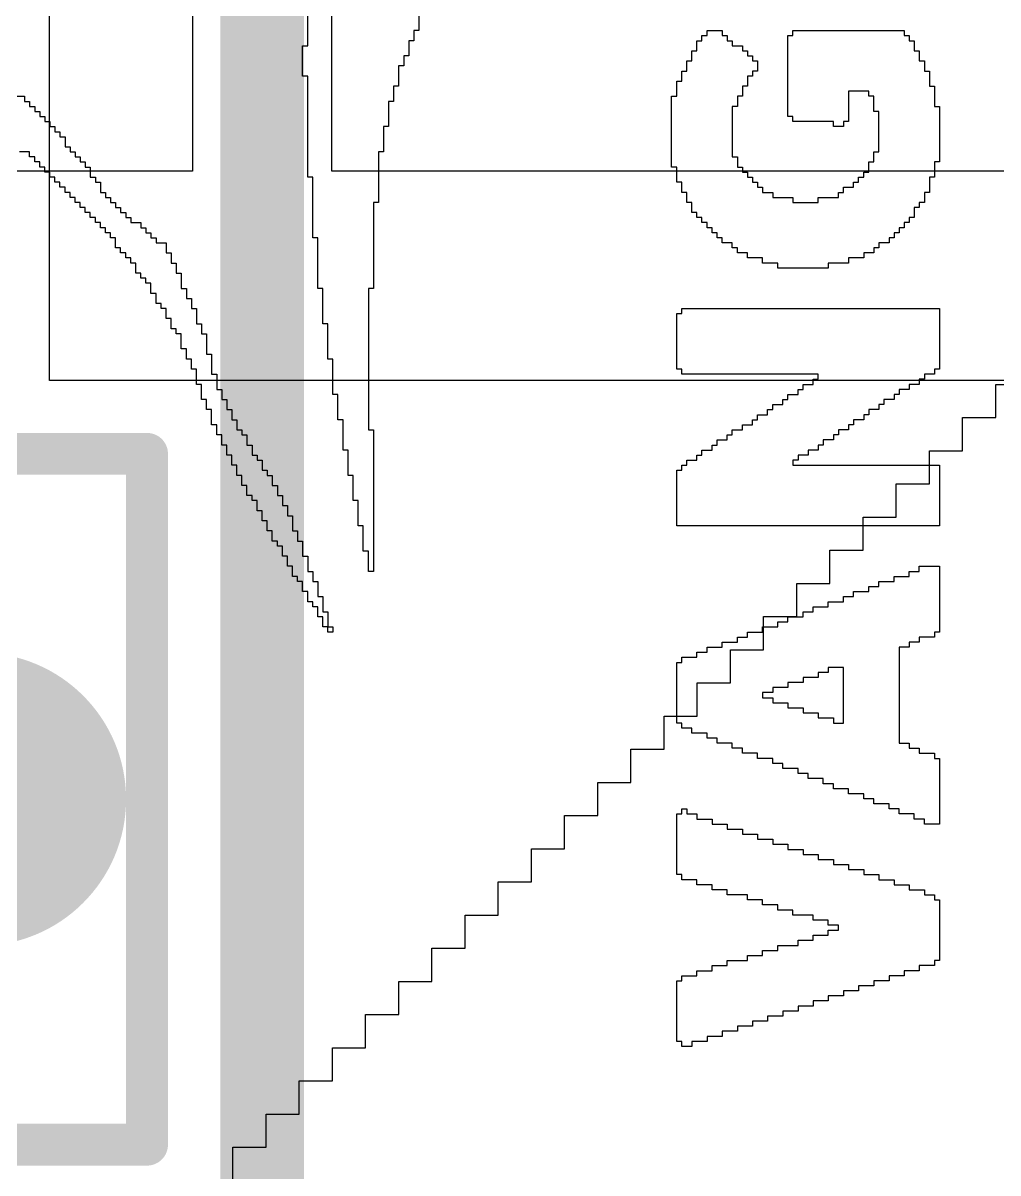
# Model space of a CAD drawing. Header units: inches. Extents: x 1.37 to 7.44, y 1.69 to 5.2.
# Drawn here: x 7.0023 to 7.1856, y 1.9376 to 2.1539 of the extents above; entities that cross this region are included whole.
import ezdxf

# ---------------------------------------------------------------- set-up
doc = ezdxf.new("R2010")
doc.units = ezdxf.units.IN
doc.header["$MEASUREMENT"] = 0
for name, color, linetype in [('Bottom Layer', 5, 'Continuous'), ('Bottom Overlay', 54, 'Continuous'), ('Bottom Solder', 6, 'Continuous'), ('Multi-Layer', 9, 'Continuous'), ('Pad Holes', 156, 'Continuous'), ('Top Assembly', 56, 'Continuous'), ('Top Courtyard', 56, 'Continuous'), ('Top Layer', 1, 'Continuous'), ('Top Overlay', 2, 'Continuous'), ('Top Solder', 216, 'Continuous')]:
    doc.layers.add(name, color=color, linetype=linetype)

# ---------------------------------------------------------------- blocks, each defined once
blk = doc.blocks.new('FP_RR01_MFG_1')
at = {"layer": 'Bottom Layer'}
h = blk.add_hatch(color=5, dxfattribs=at)
edge = h.paths.add_edge_path()
edge.add_arc((0.22244, 0), 0.02756, 0, 360)
at = {"layer": 'Bottom Solder'}
h = blk.add_hatch(color=6, dxfattribs=at)
edge = h.paths.add_edge_path()
edge.add_arc((0.22244, 0), 0.02756, 0, 360)
at = {"layer": 'Multi-Layer'}
h = blk.add_hatch(color=9, dxfattribs=at)
edge = h.paths.add_edge_path()
edge.add_arc((0.22244, 0), 0.02756, 0, 360)
at = {"layer": 'Pad Holes'}
h = blk.add_hatch(color=7, dxfattribs=at)
edge = h.paths.add_edge_path()
edge.add_arc((0.22244, 0), 0.01772, 0, 360)
at = {"layer": 'Top Layer'}
h = blk.add_hatch(color=1, dxfattribs=at)
edge = h.paths.add_edge_path()
edge.add_arc((0.22244, 0), 0.02756, 0, 360)
at = {"layer": 'Top Solder'}
h = blk.add_hatch(color=216, dxfattribs=at)
edge = h.paths.add_edge_path()
edge.add_arc((0.22244, 0), 0.02756, 0, 360)
at = {"layer": 'Top Assembly'}
for points in [[(-0.25394, 0.06496, 0.00787, 0.00787, 0), (0.25394, 0.06496, 0.00787, 0.00787, 0)], [(0.25394, -0.06496, 0.00787, 0.00787, 0), (0.25394, 0.06496, 0.00787, 0.00787, 0)], [(-0.25394, -0.06496, 0.00787, 0.00787, 0), (0.25394, -0.06496, 0.00787, 0.00787, 0)]]:
    blk.add_lwpolyline(points, format="xyseb", dxfattribs=at)
for points in [[(0.25197, 0.06496, 0.00394, 0.00394, 1), (0.25591, 0.06496, 0.00394, 0.00394, 1)], [(0.25197, 0.06496, 0.00394, 0.00394, 1), (0.25591, 0.06496, 0.00394, 0.00394, 1)], [(0.25197, -0.06496, 0.00394, 0.00394, 1), (0.25591, -0.06496, 0.00394, 0.00394, 1)], [(0.25197, -0.06496, 0.00394, 0.00394, 1), (0.25591, -0.06496, 0.00394, 0.00394, 1)]]:
    blk.add_lwpolyline(points, format="xyseb", close=True, dxfattribs=at)
at = {"layer": 'Top Courtyard'}
for points in [[(-0.25394, 0.06496, 0.00787, 0.00787, 0), (0.25394, 0.06496, 0.00787, 0.00787, 0)], [(0.25394, -0.06496, 0.00787, 0.00787, 0), (0.25394, 0.06496, 0.00787, 0.00787, 0)], [(-0.25394, -0.06496, 0.00787, 0.00787, 0), (0.25394, -0.06496, 0.00787, 0.00787, 0)]]:
    blk.add_lwpolyline(points, format="xyseb", dxfattribs=at)
for points in [[(0.25197, 0.06496, 0.00394, 0.00394, 1), (0.25591, 0.06496, 0.00394, 0.00394, 1)], [(0.25197, 0.06496, 0.00394, 0.00394, 1), (0.25591, 0.06496, 0.00394, 0.00394, 1)], [(0.25197, -0.06496, 0.00394, 0.00394, 1), (0.25591, -0.06496, 0.00394, 0.00394, 1)], [(0.25197, -0.06496, 0.00394, 0.00394, 1), (0.25591, -0.06496, 0.00394, 0.00394, 1)]]:
    blk.add_lwpolyline(points, format="xyseb", close=True, dxfattribs=at)

msp = doc.modelspace()

# ---------------------------------------------------------------- linework, layer by layer
at = {"layer": 'Bottom Layer'}
for p, q in [((7.03412, 2.67717), (7.03412, 2.12598)), ((7.06037, 2.12598), (7.06037, 2.67173)), ((7.03412, 2.12598), (6.49606, 2.12598)), ((7.40157, 2.12598), (7.06037, 2.12598))]:
    msp.add_line(p, q, dxfattribs=at)
msp.add_lwpolyline([(7.04724, 1.82025, 0.01575, 0.01575, 0), (7.04724, 2.67717, 0.01575, 0.01575, 0)], format="xyseb", dxfattribs=at)
at = {"layer": 'Bottom Overlay'}
for p, q in [((7.1852, 2.07965), (7.1852, 2.08589)), ((7.1852, 2.08589), (7.19144, 2.08589)), ((7.17896, 2.07341), (7.17896, 2.07965)), ((7.17896, 2.07965), (7.1852, 2.07965)), ((7.17273, 2.06717), (7.17273, 2.07341)), ((7.17273, 2.07341), (7.17896, 2.07341)), ((7.16649, 2.06093), (7.16649, 2.06717)), ((7.16649, 2.06717), (7.17273, 2.06717)), ((7.16025, 2.0547), (7.16025, 2.06093)), ((7.16025, 2.06093), (7.16649, 2.06093)), ((7.15401, 2.04846), (7.15401, 2.0547)), ((7.15401, 2.0547), (7.16025, 2.0547)), ((7.14778, 2.04222), (7.14778, 2.04846)), ((7.14778, 2.04846), (7.15401, 2.04846)), ((7.14154, 2.03598), (7.14154, 2.04222)), ((7.14154, 2.04222), (7.14778, 2.04222)), ((7.1353, 2.02975), (7.1353, 2.03598)), ((7.1353, 2.03598), (7.14154, 2.03598)), ((7.12906, 2.02351), (7.12906, 2.02975)), ((7.12906, 2.02975), (7.1353, 2.02975)), ((7.12282, 2.01727), (7.12282, 2.02351)), ((7.12282, 2.02351), (7.12906, 2.02351)), ((7.11659, 2.01103), (7.11659, 2.01727)), ((7.11659, 2.01727), (7.12282, 2.01727)), ((7.11035, 2.0048), (7.11035, 2.01103)), ((7.11035, 2.01103), (7.11659, 2.01103)), ((7.10411, 1.99856), (7.10411, 2.0048)), ((7.10411, 2.0048), (7.11035, 2.0048)), ((7.09787, 1.99232), (7.09787, 1.99856)), ((7.09787, 1.99856), (7.10411, 1.99856)), ((7.09164, 1.98608), (7.09164, 1.99232)), ((7.09164, 1.99232), (7.09787, 1.99232)), ((7.0854, 1.97985), (7.0854, 1.98608)), ((7.0854, 1.98608), (7.09164, 1.98608)), ((7.07916, 1.97361), (7.07916, 1.97985)), ((7.07916, 1.97985), (7.0854, 1.97985)), ((7.07292, 1.96737), (7.07292, 1.97361)), ((7.07292, 1.97361), (7.07916, 1.97361)), ((7.06669, 1.96113), (7.06669, 1.96737)), ((7.06669, 1.96737), (7.07292, 1.96737)), ((7.06045, 1.95489), (7.06045, 1.96113)), ((7.06045, 1.96113), (7.06669, 1.96113)), ((7.05421, 1.94866), (7.05421, 1.95489)), ((7.05421, 1.95489), (7.06045, 1.95489)), ((7.04797, 1.94242), (7.04797, 1.94866)), ((7.04797, 1.94866), (7.05421, 1.94866)), ((7.04174, 1.93618), (7.04174, 1.94242)), ((7.04174, 1.94242), (7.04797, 1.94242))]:
    msp.add_line(p, q, dxfattribs=at)
at = {"layer": 'Top Layer'}
for p, q in [((7.00722, 2.08661), (7.00722, 2.26425)), ((7.40157, 2.08661), (7.00722, 2.08661))]:
    msp.add_line(p, q, dxfattribs=at)
at = {"layer": 'Top Overlay'}
for p, q in [((7.0558, 2.14959), (7.0558, 2.17145)), ((7.07671, 2.15529), (7.07671, 2.15244)), ((7.07671, 2.15244), (7.07576, 2.15244)), ((7.07576, 2.15244), (7.07576, 2.15054)), ((7.1309, 2.15149), (7.1309, 2.15244)), ((7.1309, 2.15244), (7.13375, 2.15244)), ((7.13375, 2.15244), (7.13375, 2.15149)), ((7.14706, 2.15149), (7.14706, 2.15244)), ((7.14706, 2.15244), (7.15656, 2.15244)), ((7.15656, 2.15244), (7.15751, 2.15244)), ((7.15751, 2.15244), (7.16797, 2.15244)), ((7.16797, 2.15244), (7.16797, 2.15149)), ((7.07576, 2.15054), (7.07481, 2.15054)), ((7.07481, 2.15054), (7.07481, 2.14769)), ((7.12899, 2.14864), (7.12899, 2.15054)), ((7.12899, 2.15054), (7.12995, 2.15054)), ((7.12995, 2.15054), (7.12995, 2.15149)), ((7.12995, 2.15149), (7.1309, 2.15149)), ((7.13375, 2.15149), (7.1347, 2.15149)), ((7.1347, 2.15149), (7.1347, 2.15054)), ((7.1347, 2.15054), (7.13565, 2.15054)), ((7.13565, 2.15054), (7.13565, 2.14959)), ((7.14611, 2.13628), (7.14611, 2.15149)), ((7.14611, 2.15149), (7.14706, 2.15149)), ((7.16797, 2.15149), (7.16892, 2.15149)), ((7.16892, 2.15149), (7.16892, 2.15054)), ((7.16892, 2.15054), (7.16987, 2.15054)), ((7.16987, 2.15054), (7.16987, 2.14864)), ((7.05485, 2.14389), (7.05485, 2.14959)), ((7.05485, 2.14959), (7.0558, 2.14959)), ((7.12804, 2.14674), (7.12804, 2.14864)), ((7.12804, 2.14864), (7.12899, 2.14864)), ((7.13565, 2.14959), (7.13755, 2.14959)), ((7.13755, 2.14959), (7.13755, 2.14864)), ((7.13755, 2.14864), (7.1385, 2.14864)), ((7.1385, 2.14864), (7.1385, 2.14769)), ((7.16987, 2.14864), (7.17082, 2.14864)), ((7.17082, 2.14864), (7.17082, 2.14674)), ((7.07386, 2.14579), (7.07291, 2.14579)), ((7.07291, 2.14579), (7.07291, 2.14199)), ((7.07481, 2.14769), (7.07386, 2.14769)), ((7.07386, 2.14769), (7.07386, 2.14579)), ((7.12709, 2.14484), (7.12709, 2.14674)), ((7.12709, 2.14674), (7.12804, 2.14674)), ((7.1385, 2.14769), (7.13945, 2.14769)), ((7.13945, 2.14769), (7.13945, 2.14674)), ((7.13945, 2.14674), (7.1404, 2.14674)), ((7.1404, 2.14674), (7.1404, 2.14484)), ((7.17082, 2.14674), (7.17177, 2.14674)), ((7.17177, 2.14674), (7.17177, 2.14484)), ((7.0558, 2.14389), (7.05485, 2.14389)), ((7.0558, 2.12488), (7.0558, 2.14389)), ((7.12614, 2.14294), (7.12614, 2.14484)), ((7.12614, 2.14484), (7.12709, 2.14484)), ((7.13945, 2.14389), (7.1385, 2.14389)), ((7.1385, 2.14389), (7.1385, 2.14199)), ((7.1404, 2.14484), (7.13945, 2.14484)), ((7.13945, 2.14484), (7.13945, 2.14389)), ((7.17177, 2.14484), (7.17272, 2.14484)), ((7.17272, 2.14484), (7.17272, 2.14199)), ((7.07291, 2.14199), (7.07196, 2.14199)), ((7.07196, 2.14199), (7.07196, 2.13913)), ((7.12519, 2.14008), (7.12519, 2.14294)), ((7.12519, 2.14294), (7.12614, 2.14294)), ((7.1385, 2.14199), (7.13755, 2.14199)), ((7.13755, 2.14199), (7.13755, 2.14008)), ((7.17272, 2.14199), (7.17367, 2.14199)), ((7.17367, 2.14199), (7.17367, 2.13818)), ((7.00067, 2.14008), (7.00257, 2.14008)), ((7.00257, 2.14008), (7.00257, 2.13913)), ((7.00257, 2.13913), (7.00352, 2.13913)), ((7.00352, 2.13913), (7.00352, 2.13818)), ((7.07196, 2.13913), (7.07101, 2.13913)), ((7.07101, 2.13913), (7.07101, 2.13438)), ((7.12424, 2.12678), (7.12424, 2.14008)), ((7.12424, 2.14008), (7.12519, 2.14008)), ((7.13755, 2.14008), (7.1366, 2.14008)), ((7.1366, 2.14008), (7.1366, 2.13818)), ((7.16131, 2.14104), (7.15751, 2.14104)), ((7.15751, 2.14104), (7.15751, 2.13533)), ((7.16131, 2.14008), (7.16131, 2.14104)), ((7.16226, 2.14008), (7.16131, 2.14008)), ((7.16226, 2.13723), (7.16226, 2.14008)), ((7.00352, 2.13818), (7.00447, 2.13818)), ((7.00447, 2.13818), (7.00447, 2.13723)), ((7.00447, 2.13723), (7.00542, 2.13723)), ((7.00542, 2.13723), (7.00542, 2.13628)), ((7.1366, 2.13818), (7.13565, 2.13818)), ((7.13565, 2.13818), (7.13565, 2.12868)), ((7.16322, 2.13723), (7.16226, 2.13723)), ((7.16322, 2.12963), (7.16322, 2.13723)), ((7.17367, 2.13818), (7.17462, 2.13818)), ((7.17462, 2.13818), (7.17462, 2.12773)), ((7.00542, 2.13628), (7.00637, 2.13628)), ((7.00637, 2.13628), (7.00637, 2.13533)), ((7.00637, 2.13533), (7.00732, 2.13533)), ((7.00732, 2.13533), (7.00732, 2.13438)), ((7.14706, 2.13628), (7.14611, 2.13628)), ((7.14706, 2.13533), (7.14706, 2.13628)), ((7.15466, 2.13533), (7.14706, 2.13533)), ((7.15466, 2.13438), (7.15466, 2.13533)), ((7.15751, 2.13533), (7.15656, 2.13533)), ((7.15656, 2.13533), (7.15656, 2.13438)), ((7.00732, 2.13438), (7.00827, 2.13438)), ((7.00827, 2.13438), (7.00827, 2.13343)), ((7.00827, 2.13343), (7.00922, 2.13343)), ((7.00922, 2.13343), (7.00922, 2.13248)), ((7.07101, 2.13438), (7.07006, 2.13438)), ((7.07006, 2.13438), (7.07006, 2.12963)), ((7.15656, 2.13438), (7.15466, 2.13438)), ((7.00922, 2.13248), (7.01017, 2.13248)), ((7.01017, 2.13248), (7.01017, 2.13058)), ((7.01017, 2.13058), (7.01112, 2.13058)), ((7.01112, 2.13058), (7.01112, 2.12963)), ((7.00352, 2.12963), (7.00162, 2.12963)), ((7.00352, 2.12868), (7.00352, 2.12963)), ((7.00447, 2.12868), (7.00352, 2.12868)), ((7.00447, 2.12773), (7.00447, 2.12868)), ((7.01112, 2.12963), (7.01207, 2.12963)), ((7.01207, 2.12963), (7.01207, 2.12868)), ((7.01207, 2.12868), (7.01302, 2.12868)), ((7.01302, 2.12868), (7.01302, 2.12773)), ((7.07006, 2.12963), (7.06911, 2.12963)), ((7.06911, 2.12963), (7.06911, 2.12012)), ((7.13565, 2.12868), (7.1366, 2.12868)), ((7.1366, 2.12868), (7.1366, 2.12678)), ((7.16226, 2.12773), (7.16226, 2.12963)), ((7.16226, 2.12963), (7.16322, 2.12963)), ((7.00542, 2.12773), (7.00447, 2.12773)), ((7.00542, 2.12678), (7.00542, 2.12773)), ((7.00637, 2.12678), (7.00542, 2.12678)), ((7.00637, 2.12583), (7.00637, 2.12678)), ((7.01302, 2.12773), (7.01397, 2.12773)), ((7.01397, 2.12773), (7.01397, 2.12678)), ((7.01397, 2.12678), (7.01492, 2.12678)), ((7.01492, 2.12678), (7.01492, 2.12488)), ((7.12519, 2.12678), (7.12424, 2.12678)), ((7.12519, 2.12392), (7.12519, 2.12678)), ((7.1366, 2.12678), (7.13755, 2.12678)), ((7.13755, 2.12678), (7.13755, 2.12583)), ((7.16131, 2.12583), (7.16131, 2.12773)), ((7.16131, 2.12773), (7.16226, 2.12773)), ((7.17462, 2.12773), (7.17367, 2.12773)), ((7.17367, 2.12773), (7.17367, 2.12488)), ((7.00732, 2.12583), (7.00637, 2.12583)), ((7.00732, 2.12488), (7.00732, 2.12583)), ((7.00827, 2.12488), (7.00732, 2.12488)), ((7.00827, 2.12392), (7.00827, 2.12488)), ((7.01492, 2.12488), (7.01587, 2.12488)), ((7.01587, 2.12488), (7.01587, 2.12392)), ((7.05675, 2.12488), (7.0558, 2.12488)), ((7.05675, 2.11347), (7.05675, 2.12488)), ((7.13755, 2.12583), (7.1385, 2.12583)), ((7.1385, 2.12583), (7.1385, 2.12488)), ((7.1385, 2.12488), (7.13945, 2.12488)), ((7.13945, 2.12488), (7.13945, 2.12392)), ((7.15941, 2.12392), (7.15941, 2.12488)), ((7.15941, 2.12488), (7.16036, 2.12488)), ((7.16036, 2.12488), (7.16036, 2.12583)), ((7.16036, 2.12583), (7.16131, 2.12583)), ((7.17367, 2.12488), (7.17272, 2.12488)), ((7.17272, 2.12488), (7.17272, 2.12202)), ((7.00922, 2.12392), (7.00827, 2.12392)), ((7.00922, 2.12297), (7.00922, 2.12392)), ((7.01017, 2.12297), (7.00922, 2.12297)), ((7.01017, 2.12202), (7.01017, 2.12297)), ((7.01112, 2.12202), (7.01017, 2.12202)), ((7.01112, 2.12107), (7.01112, 2.12202)), ((7.01587, 2.12392), (7.01683, 2.12392)), ((7.01683, 2.12392), (7.01683, 2.12202)), ((7.01683, 2.12202), (7.01778, 2.12202)), ((7.01778, 2.12202), (7.01778, 2.12107)), ((7.12614, 2.12392), (7.12519, 2.12392)), ((7.12614, 2.12202), (7.12614, 2.12392)), ((7.12709, 2.12202), (7.12614, 2.12202)), ((7.12709, 2.12012), (7.12709, 2.12202)), ((7.13945, 2.12392), (7.1404, 2.12392)), ((7.1404, 2.12392), (7.1404, 2.12297)), ((7.1404, 2.12297), (7.14135, 2.12297)), ((7.14135, 2.12297), (7.14135, 2.12202)), ((7.14135, 2.12202), (7.14325, 2.12202)), ((7.14325, 2.12202), (7.14325, 2.12107)), ((7.15561, 2.12107), (7.15561, 2.12202)), ((7.15561, 2.12202), (7.15656, 2.12202)), ((7.15656, 2.12202), (7.15656, 2.12297)), ((7.15656, 2.12297), (7.15846, 2.12297)), ((7.15846, 2.12297), (7.15846, 2.12392)), ((7.15846, 2.12392), (7.15941, 2.12392)), ((7.17272, 2.12202), (7.17177, 2.12202)), ((7.17177, 2.12202), (7.17177, 2.12012)), ((7.01207, 2.12107), (7.01112, 2.12107)), ((7.01207, 2.12012), (7.01207, 2.12107)), ((7.01302, 2.12012), (7.01207, 2.12012)), ((7.01302, 2.11917), (7.01302, 2.12012)), ((7.01778, 2.12107), (7.01873, 2.12107)), ((7.01873, 2.12107), (7.01873, 2.12012)), ((7.01873, 2.12012), (7.01968, 2.12012)), ((7.01968, 2.12012), (7.01968, 2.11917)), ((7.06911, 2.12012), (7.06816, 2.12012)), ((7.06816, 2.12012), (7.06816, 2.10396)), ((7.12804, 2.12012), (7.12709, 2.12012)), ((7.12804, 2.11822), (7.12804, 2.12012)), ((7.14325, 2.12107), (7.14706, 2.12107)), ((7.14706, 2.12107), (7.14706, 2.12012)), ((7.14706, 2.12012), (7.15181, 2.12012)), ((7.15181, 2.12012), (7.15181, 2.12107)), ((7.15181, 2.12107), (7.15561, 2.12107)), ((7.17177, 2.12012), (7.17082, 2.12012)), ((7.17082, 2.12012), (7.17082, 2.11917)), ((7.01397, 2.11917), (7.01302, 2.11917)), ((7.01397, 2.11822), (7.01397, 2.11917)), ((7.01492, 2.11822), (7.01397, 2.11822)), ((7.01492, 2.11727), (7.01492, 2.11822)), ((7.01968, 2.11917), (7.02063, 2.11917)), ((7.02063, 2.11917), (7.02063, 2.11822)), ((7.02063, 2.11822), (7.02158, 2.11822)), ((7.02158, 2.11822), (7.02158, 2.11727)), ((7.12899, 2.11822), (7.12804, 2.11822)), ((7.12899, 2.11727), (7.12899, 2.11822)), ((7.17082, 2.11917), (7.16987, 2.11917)), ((7.16987, 2.11917), (7.16987, 2.11727)), ((7.01587, 2.11727), (7.01492, 2.11727)), ((7.01587, 2.11632), (7.01587, 2.11727)), ((7.01683, 2.11632), (7.01587, 2.11632)), ((7.01683, 2.11537), (7.01683, 2.11632)), ((7.01778, 2.11537), (7.01683, 2.11537)), ((7.01778, 2.11442), (7.01778, 2.11537)), ((7.02158, 2.11727), (7.02253, 2.11727)), ((7.02253, 2.11727), (7.02253, 2.11632)), ((7.02253, 2.11632), (7.02443, 2.11632)), ((7.02443, 2.11632), (7.02443, 2.11537)), ((7.02443, 2.11537), (7.02538, 2.11537)), ((7.02538, 2.11537), (7.02538, 2.11442)), ((7.12995, 2.11727), (7.12899, 2.11727)), ((7.12995, 2.11632), (7.12995, 2.11727)), ((7.1309, 2.11632), (7.12995, 2.11632)), ((7.1309, 2.11537), (7.1309, 2.11632)), ((7.13185, 2.11537), (7.1309, 2.11537)), ((7.13185, 2.11442), (7.13185, 2.11537)), ((7.16797, 2.11537), (7.16702, 2.11537)), ((7.16702, 2.11537), (7.16702, 2.11442)), ((7.16892, 2.11632), (7.16797, 2.11632)), ((7.16797, 2.11632), (7.16797, 2.11537)), ((7.16987, 2.11727), (7.16892, 2.11727)), ((7.16892, 2.11727), (7.16892, 2.11632)), ((7.01873, 2.11442), (7.01778, 2.11442)), ((7.01873, 2.11347), (7.01873, 2.11442)), ((7.01968, 2.11347), (7.01873, 2.11347)), ((7.01968, 2.11157), (7.01968, 2.11347)), ((7.02538, 2.11442), (7.02633, 2.11442)), ((7.02633, 2.11442), (7.02633, 2.11347)), ((7.02633, 2.11347), (7.02728, 2.11347)), ((7.02728, 2.11347), (7.02728, 2.11252)), ((7.0577, 2.11347), (7.05675, 2.11347)), ((7.0577, 2.10396), (7.0577, 2.11347)), ((7.1328, 2.11442), (7.13185, 2.11442)), ((7.1328, 2.11347), (7.1328, 2.11442)), ((7.13375, 2.11347), (7.1328, 2.11347)), ((7.13375, 2.11252), (7.13375, 2.11347)), ((7.16607, 2.11347), (7.16512, 2.11347)), ((7.16512, 2.11347), (7.16512, 2.11252)), ((7.16702, 2.11442), (7.16607, 2.11442)), ((7.16607, 2.11442), (7.16607, 2.11347)), ((7.02063, 2.11157), (7.01968, 2.11157)), ((7.02063, 2.11062), (7.02063, 2.11157)), ((7.02728, 2.11252), (7.02918, 2.11252)), ((7.02918, 2.11252), (7.02918, 2.11062)), ((7.13565, 2.11252), (7.13375, 2.11252)), ((7.13565, 2.11157), (7.13565, 2.11252)), ((7.1366, 2.11157), (7.13565, 2.11157)), ((7.1366, 2.11062), (7.1366, 2.11157)), ((7.16322, 2.11157), (7.16226, 2.11157)), ((7.16226, 2.11157), (7.16226, 2.11062)), ((7.16512, 2.11252), (7.16322, 2.11252)), ((7.16322, 2.11252), (7.16322, 2.11157)), ((7.02158, 2.11062), (7.02063, 2.11062)), ((7.02158, 2.10967), (7.02158, 2.11062)), ((7.02253, 2.10967), (7.02158, 2.10967)), ((7.02253, 2.10872), (7.02253, 2.10967)), ((7.02918, 2.11062), (7.03013, 2.11062)), ((7.03013, 2.11062), (7.03013, 2.10872)), ((7.1385, 2.11062), (7.1366, 2.11062)), ((7.1385, 2.10967), (7.1385, 2.11062)), ((7.14135, 2.10967), (7.1385, 2.10967)), ((7.14135, 2.10872), (7.14135, 2.10967)), ((7.16036, 2.10967), (7.15751, 2.10967)), ((7.15751, 2.10967), (7.15751, 2.10872)), ((7.16226, 2.11062), (7.16036, 2.11062)), ((7.16036, 2.11062), (7.16036, 2.10967)), ((7.02348, 2.10872), (7.02253, 2.10872)), ((7.02348, 2.10681), (7.02348, 2.10872)), ((7.02443, 2.10681), (7.02348, 2.10681)), ((7.02443, 2.10586), (7.02443, 2.10681)), ((7.03013, 2.10872), (7.03108, 2.10872)), ((7.03108, 2.10872), (7.03108, 2.10681)), ((7.03108, 2.10681), (7.03203, 2.10681)), ((7.03203, 2.10681), (7.03203, 2.10396)), ((7.1442, 2.10872), (7.14135, 2.10872)), ((7.1442, 2.10776), (7.1442, 2.10872)), ((7.15371, 2.10776), (7.1442, 2.10776)), ((7.15751, 2.10872), (7.15371, 2.10872)), ((7.15371, 2.10872), (7.15371, 2.10776)), ((7.02538, 2.10586), (7.02443, 2.10586)), ((7.02538, 2.10491), (7.02538, 2.10586)), ((7.02633, 2.10491), (7.02538, 2.10491)), ((7.02633, 2.10301), (7.02633, 2.10491)), ((7.02728, 2.10301), (7.02633, 2.10301)), ((7.02728, 2.10111), (7.02728, 2.10301)), ((7.03203, 2.10396), (7.03299, 2.10396)), ((7.03299, 2.10396), (7.03299, 2.10206)), ((7.05865, 2.10396), (7.0577, 2.10396)), ((7.05865, 2.09731), (7.05865, 2.10396)), ((7.06816, 2.10396), (7.06721, 2.10396)), ((7.06721, 2.10396), (7.06721, 2.07735)), ((7.02823, 2.10111), (7.02728, 2.10111)), ((7.02823, 2.10016), (7.02823, 2.10111)), ((7.03299, 2.10206), (7.03394, 2.10206)), ((7.03394, 2.10206), (7.03394, 2.10016)), ((7.02918, 2.10016), (7.02823, 2.10016)), ((7.02918, 2.09826), (7.02918, 2.10016)), ((7.03013, 2.09826), (7.02918, 2.09826)), ((7.03013, 2.09636), (7.03013, 2.09826)), ((7.03394, 2.10016), (7.03489, 2.10016)), ((7.03489, 2.10016), (7.03489, 2.09731)), ((7.12519, 2.08875), (7.12519, 2.09921)), ((7.12519, 2.09921), (7.12614, 2.09921)), ((7.12614, 2.09921), (7.12614, 2.10016)), ((7.12614, 2.10016), (7.17462, 2.10016)), ((7.17462, 2.10016), (7.17462, 2.08875)), ((7.03108, 2.09636), (7.03013, 2.09636)), ((7.03108, 2.09541), (7.03108, 2.09636)), ((7.03489, 2.09731), (7.03584, 2.09731)), ((7.03584, 2.09731), (7.03584, 2.09541)), ((7.0596, 2.09731), (7.05865, 2.09731)), ((7.0596, 2.09065), (7.0596, 2.09731)), ((7.03203, 2.09541), (7.03108, 2.09541)), ((7.03203, 2.09256), (7.03203, 2.09541)), ((7.03584, 2.09541), (7.03679, 2.09541)), ((7.03679, 2.09541), (7.03679, 2.0916)), ((7.03299, 2.09256), (7.03203, 2.09256)), ((7.03299, 2.09065), (7.03299, 2.09256)), ((7.03679, 2.0916), (7.03774, 2.0916)), ((7.03774, 2.0916), (7.03774, 2.0878)), ((7.03394, 2.09065), (7.03299, 2.09065)), ((7.03394, 2.08875), (7.03394, 2.09065)), ((7.06055, 2.09065), (7.0596, 2.09065)), ((7.06055, 2.084), (7.06055, 2.09065)), ((7.03489, 2.08875), (7.03394, 2.08875)), ((7.03489, 2.0859), (7.03489, 2.08875)), ((7.03774, 2.0878), (7.03869, 2.0878)), ((7.03869, 2.0878), (7.03869, 2.08495)), ((7.12614, 2.08875), (7.12519, 2.08875)), ((7.12614, 2.0878), (7.12614, 2.08875)), ((7.14706, 2.0878), (7.12614, 2.0878)), ((7.14801, 2.0878), (7.14706, 2.0878)), ((7.15181, 2.0878), (7.14801, 2.0878)), ((7.15181, 2.08685), (7.15181, 2.0878)), ((7.17367, 2.0878), (7.17177, 2.0878)), ((7.17177, 2.0878), (7.17177, 2.08685)), ((7.17462, 2.08875), (7.17367, 2.08875)), ((7.17367, 2.08875), (7.17367, 2.0878)), ((7.03584, 2.0859), (7.03489, 2.0859)), ((7.03584, 2.08305), (7.03584, 2.0859)), ((7.14896, 2.08495), (7.14896, 2.0859)), ((7.14896, 2.0859), (7.15086, 2.0859)), ((7.15086, 2.0859), (7.15086, 2.08685)), ((7.15086, 2.08685), (7.15181, 2.08685)), ((7.17082, 2.0859), (7.16892, 2.0859)), ((7.16892, 2.0859), (7.16892, 2.08495)), ((7.17177, 2.08685), (7.17082, 2.08685)), ((7.17082, 2.08685), (7.17082, 2.0859)), ((7.03679, 2.08305), (7.03584, 2.08305)), ((7.03679, 2.08115), (7.03679, 2.08305)), ((7.03869, 2.08495), (7.03964, 2.08495)), ((7.03964, 2.08495), (7.03964, 2.08305)), ((7.03964, 2.08305), (7.04059, 2.08305)), ((7.04059, 2.08305), (7.04059, 2.08115)), ((7.0615, 2.084), (7.06055, 2.084)), ((7.0615, 2.07925), (7.0615, 2.084)), ((7.14515, 2.0821), (7.14515, 2.08305)), ((7.14515, 2.08305), (7.14611, 2.08305)), ((7.14611, 2.08305), (7.14611, 2.084)), ((7.14611, 2.084), (7.14801, 2.084)), ((7.14801, 2.084), (7.14801, 2.08495)), ((7.14801, 2.08495), (7.14896, 2.08495)), ((7.16607, 2.08305), (7.16417, 2.08305)), ((7.16417, 2.08305), (7.16417, 2.0821)), ((7.16702, 2.084), (7.16607, 2.084)), ((7.16607, 2.084), (7.16607, 2.08305)), ((7.16892, 2.08495), (7.16702, 2.08495)), ((7.16702, 2.08495), (7.16702, 2.084)), ((7.03774, 2.08115), (7.03679, 2.08115)), ((7.03774, 2.0783), (7.03774, 2.08115)), ((7.04059, 2.08115), (7.04154, 2.08115)), ((7.04154, 2.08115), (7.04154, 2.07925)), ((7.1423, 2.0802), (7.1423, 2.08115)), ((7.1423, 2.08115), (7.14325, 2.08115)), ((7.14325, 2.08115), (7.14325, 2.0821)), ((7.14325, 2.0821), (7.14515, 2.0821)), ((7.16322, 2.08115), (7.16131, 2.08115)), ((7.16131, 2.08115), (7.16131, 2.0802)), ((7.16417, 2.0821), (7.16322, 2.0821)), ((7.16322, 2.0821), (7.16322, 2.08115)), ((7.04154, 2.07925), (7.04249, 2.07925)), ((7.04249, 2.07925), (7.04249, 2.07735)), ((7.06245, 2.07925), (7.0615, 2.07925)), ((7.06245, 2.07354), (7.06245, 2.07925)), ((7.13945, 2.0783), (7.13945, 2.07925)), ((7.13945, 2.07925), (7.1404, 2.07925)), ((7.1404, 2.07925), (7.1404, 2.0802)), ((7.1404, 2.0802), (7.1423, 2.0802)), ((7.16036, 2.07925), (7.15846, 2.07925)), ((7.15846, 2.07925), (7.15846, 2.0783)), ((7.16131, 2.0802), (7.16036, 2.0802)), ((7.16036, 2.0802), (7.16036, 2.07925)), ((7.03869, 2.0783), (7.03774, 2.0783)), ((7.03869, 2.0764), (7.03869, 2.0783)), ((7.03964, 2.0764), (7.03869, 2.0764)), ((7.03964, 2.07449), (7.03964, 2.0764)), ((7.04249, 2.07735), (7.04344, 2.07735)), ((7.04344, 2.07735), (7.04344, 2.0764)), ((7.04344, 2.0764), (7.04439, 2.0764)), ((7.04439, 2.0764), (7.04439, 2.07449)), ((7.06721, 2.07735), (7.06816, 2.07735)), ((7.06816, 2.07735), (7.06816, 2.05073)), ((7.1347, 2.07544), (7.1347, 2.0764)), ((7.1347, 2.0764), (7.13565, 2.0764)), ((7.13565, 2.0764), (7.13565, 2.07735)), ((7.13565, 2.07735), (7.13755, 2.07735)), ((7.13755, 2.07735), (7.13755, 2.0783)), ((7.13755, 2.0783), (7.13945, 2.0783)), ((7.15561, 2.0764), (7.15466, 2.0764)), ((7.15466, 2.0764), (7.15466, 2.07544)), ((7.15751, 2.07735), (7.15561, 2.07735)), ((7.15561, 2.07735), (7.15561, 2.0764)), ((7.15846, 2.0783), (7.15751, 2.0783)), ((7.15751, 2.0783), (7.15751, 2.07735)), ((7.04059, 2.07449), (7.03964, 2.07449)), ((7.04059, 2.07259), (7.04059, 2.07449)), ((7.04439, 2.07449), (7.04534, 2.07449)), ((7.04534, 2.07449), (7.04534, 2.07259)), ((7.13185, 2.07354), (7.13185, 2.07449)), ((7.13185, 2.07449), (7.1328, 2.07449)), ((7.1328, 2.07449), (7.1328, 2.07544)), ((7.1328, 2.07544), (7.1347, 2.07544)), ((7.15276, 2.07449), (7.15181, 2.07449)), ((7.15181, 2.07449), (7.15181, 2.07354)), ((7.15466, 2.07544), (7.15276, 2.07544)), ((7.15276, 2.07544), (7.15276, 2.07449)), ((7.04154, 2.07259), (7.04059, 2.07259)), ((7.04154, 2.07069), (7.04154, 2.07259)), ((7.04534, 2.07259), (7.04629, 2.07259)), ((7.04629, 2.07259), (7.04629, 2.07164)), ((7.0634, 2.07354), (7.06245, 2.07354)), ((7.0634, 2.06879), (7.0634, 2.07354)), ((7.12899, 2.07164), (7.12899, 2.07259)), ((7.12899, 2.07259), (7.12995, 2.07259)), ((7.12995, 2.07259), (7.12995, 2.07354)), ((7.12995, 2.07354), (7.13185, 2.07354)), ((7.14991, 2.07259), (7.14801, 2.07259)), ((7.14801, 2.07259), (7.14801, 2.07164)), ((7.15181, 2.07354), (7.14991, 2.07354)), ((7.14991, 2.07354), (7.14991, 2.07259)), ((7.04249, 2.07069), (7.04154, 2.07069)), ((7.04249, 2.06879), (7.04249, 2.07069)), ((7.04629, 2.07164), (7.04724, 2.07164)), ((7.04724, 2.07164), (7.04724, 2.06974)), ((7.12614, 2.06974), (7.12614, 2.07069)), ((7.12614, 2.07069), (7.12709, 2.07069)), ((7.12709, 2.07069), (7.12709, 2.07164)), ((7.12709, 2.07164), (7.12899, 2.07164)), ((7.14801, 2.07164), (7.14706, 2.07164)), ((7.14706, 2.07164), (7.14706, 2.07069)), ((7.14706, 2.07069), (7.17462, 2.07069)), ((7.17462, 2.07069), (7.17462, 2.05928)), ((7.04344, 2.06879), (7.04249, 2.06879)), ((7.04344, 2.06689), (7.04344, 2.06879)), ((7.04724, 2.06974), (7.04819, 2.06974)), ((7.04819, 2.06974), (7.04819, 2.06879)), ((7.04819, 2.06879), (7.04915, 2.06879)), ((7.04915, 2.06879), (7.04915, 2.06689)), ((7.06435, 2.06879), (7.0634, 2.06879)), ((7.06435, 2.06404), (7.06435, 2.06879)), ((7.12519, 2.05928), (7.12519, 2.06974)), ((7.12519, 2.06974), (7.12614, 2.06974)), ((7.04439, 2.06689), (7.04344, 2.06689)), ((7.04439, 2.06499), (7.04439, 2.06689)), ((7.04915, 2.06689), (7.0501, 2.06689)), ((7.0501, 2.06689), (7.0501, 2.06499)), ((7.04534, 2.06499), (7.04439, 2.06499)), ((7.04534, 2.06404), (7.04534, 2.06499)), ((7.04629, 2.06404), (7.04534, 2.06404)), ((7.04629, 2.06214), (7.04629, 2.06404)), ((7.0501, 2.06499), (7.05105, 2.06499)), ((7.05105, 2.06499), (7.05105, 2.06309)), ((7.06531, 2.06404), (7.06435, 2.06404)), ((7.06531, 2.05928), (7.06531, 2.06404)), ((7.04724, 2.06214), (7.04629, 2.06214)), ((7.04724, 2.06024), (7.04724, 2.06214)), ((7.05105, 2.06309), (7.052, 2.06309)), ((7.052, 2.06309), (7.052, 2.06119)), ((7.04819, 2.06024), (7.04724, 2.06024)), ((7.04819, 2.05833), (7.04819, 2.06024)), ((7.052, 2.06119), (7.05295, 2.06119)), ((7.05295, 2.06119), (7.05295, 2.05833)), ((7.06626, 2.05928), (7.06531, 2.05928)), ((7.06626, 2.05548), (7.06626, 2.05928)), ((7.17462, 2.05928), (7.12519, 2.05928)), ((7.04915, 2.05833), (7.04819, 2.05833)), ((7.04915, 2.05643), (7.04915, 2.05833)), ((7.05295, 2.05833), (7.0539, 2.05833)), ((7.0539, 2.05833), (7.0539, 2.05643)), ((7.0501, 2.05643), (7.04915, 2.05643)), ((7.0501, 2.05548), (7.0501, 2.05643)), ((7.05105, 2.05548), (7.0501, 2.05548)), ((7.05105, 2.05358), (7.05105, 2.05548)), ((7.0539, 2.05643), (7.05485, 2.05643)), ((7.05485, 2.05643), (7.05485, 2.05358)), ((7.06626, 2.05453), (7.06626, 2.05548)), ((7.052, 2.05358), (7.05105, 2.05358)), ((7.052, 2.05168), (7.052, 2.05358)), ((7.05485, 2.05358), (7.0558, 2.05358)), ((7.0558, 2.05358), (7.0558, 2.05073)), ((7.06721, 2.05453), (7.06626, 2.05453)), ((7.06721, 2.05073), (7.06721, 2.05453)), ((7.05295, 2.05168), (7.052, 2.05168)), ((7.05295, 2.04978), (7.05295, 2.05168)), ((7.0558, 2.05073), (7.05675, 2.05073)), ((7.05675, 2.05073), (7.05675, 2.04883)), ((7.06816, 2.05073), (7.06721, 2.05073)), ((7.16892, 2.04978), (7.16892, 2.05073)), ((7.16892, 2.05073), (7.17082, 2.05073)), ((7.17082, 2.05073), (7.17082, 2.05168)), ((7.17082, 2.05168), (7.17462, 2.05168)), ((7.17462, 2.05168), (7.17462, 2.03932)), ((7.0539, 2.04978), (7.05295, 2.04978)), ((7.0539, 2.04883), (7.0539, 2.04978)), ((7.05485, 2.04883), (7.0539, 2.04883)), ((7.05485, 2.04693), (7.05485, 2.04883)), ((7.05675, 2.04883), (7.0577, 2.04883)), ((7.0577, 2.04883), (7.0577, 2.04598)), ((7.16322, 2.04788), (7.16322, 2.04883)), ((7.16322, 2.04883), (7.16607, 2.04883)), ((7.16607, 2.04883), (7.16607, 2.04978)), ((7.16607, 2.04978), (7.16892, 2.04978)), ((7.0558, 2.04693), (7.05485, 2.04693)), ((7.0558, 2.04503), (7.0558, 2.04693)), ((7.15846, 2.04598), (7.15846, 2.04693)), ((7.15846, 2.04693), (7.16131, 2.04693)), ((7.16131, 2.04693), (7.16131, 2.04788)), ((7.16131, 2.04788), (7.16322, 2.04788)), ((7.05675, 2.04503), (7.0558, 2.04503)), ((7.05675, 2.04408), (7.05675, 2.04503)), ((7.0577, 2.04408), (7.05675, 2.04408)), ((7.0577, 2.04598), (7.05865, 2.04598)), ((7.0577, 2.04217), (7.0577, 2.04408)), ((7.05865, 2.04598), (7.05865, 2.04312)), ((7.15086, 2.04312), (7.15086, 2.04408)), ((7.15086, 2.04408), (7.15371, 2.04408)), ((7.15371, 2.04408), (7.15371, 2.04503)), ((7.15371, 2.04503), (7.15656, 2.04503)), ((7.15656, 2.04503), (7.15656, 2.04598)), ((7.15656, 2.04598), (7.15846, 2.04598)), ((7.05865, 2.04217), (7.0577, 2.04217)), ((7.05865, 2.04312), (7.0596, 2.04312)), ((7.05865, 2.04027), (7.05865, 2.04217)), ((7.0596, 2.04312), (7.0596, 2.04027)), ((7.14611, 2.04122), (7.14611, 2.04217)), ((7.14611, 2.04217), (7.14896, 2.04217)), ((7.14896, 2.04217), (7.14896, 2.04312)), ((7.14896, 2.04312), (7.15086, 2.04312)), ((7.0596, 2.04027), (7.05865, 2.04027)), ((7.0596, 2.03932), (7.0596, 2.04027)), ((7.0596, 2.04027), (7.06055, 2.04027)), ((7.06055, 2.04027), (7.06055, 2.03932)), ((7.14135, 2.03932), (7.14135, 2.04027)), ((7.14135, 2.04027), (7.1442, 2.04027)), ((7.1442, 2.04027), (7.1442, 2.04122)), ((7.1442, 2.04122), (7.14611, 2.04122)), ((7.06055, 2.03932), (7.0596, 2.03932)), ((7.1366, 2.03742), (7.1366, 2.03837)), ((7.1366, 2.03837), (7.1385, 2.03837)), ((7.1385, 2.03837), (7.1385, 2.03932)), ((7.1385, 2.03932), (7.14135, 2.03932)), ((7.17367, 2.03837), (7.17082, 2.03837)), ((7.17082, 2.03837), (7.17082, 2.03742)), ((7.17462, 2.03932), (7.17367, 2.03932)), ((7.17367, 2.03932), (7.17367, 2.03837)), ((7.12899, 2.03457), (7.12899, 2.03552)), ((7.12899, 2.03552), (7.1309, 2.03552)), ((7.1309, 2.03552), (7.1309, 2.03647)), ((7.1309, 2.03647), (7.13375, 2.03647)), ((7.13375, 2.03647), (7.13375, 2.03742)), ((7.13375, 2.03742), (7.1366, 2.03742)), ((7.16892, 2.03647), (7.16702, 2.03647)), ((7.16702, 2.03647), (7.16702, 2.01841)), ((7.17082, 2.03742), (7.16892, 2.03742)), ((7.16892, 2.03742), (7.16892, 2.03647)), ((7.12519, 2.03362), (7.12614, 2.03362)), ((7.12519, 2.02221), (7.12519, 2.03362)), ((7.12614, 2.03362), (7.12614, 2.03457)), ((7.12614, 2.03457), (7.12899, 2.03457)), ((7.15371, 2.03172), (7.15181, 2.03172)), ((7.15181, 2.03172), (7.15181, 2.03077)), ((7.15656, 2.03267), (7.15371, 2.03267)), ((7.15371, 2.03267), (7.15371, 2.03172)), ((7.15656, 2.02221), (7.15656, 2.03267)), ((7.14611, 2.02887), (7.14325, 2.02887)), ((7.14325, 2.02887), (7.14325, 2.02792)), ((7.14896, 2.02982), (7.14611, 2.02982)), ((7.14611, 2.02982), (7.14611, 2.02887)), ((7.15181, 2.03077), (7.14896, 2.03077)), ((7.14896, 2.03077), (7.14896, 2.02982)), ((7.14325, 2.02792), (7.14135, 2.02792)), ((7.14135, 2.02792), (7.14135, 2.02696)), ((7.14135, 2.02696), (7.14325, 2.02696)), ((7.14325, 2.02696), (7.14325, 2.02601)), ((7.14325, 2.02601), (7.14611, 2.02601)), ((7.14611, 2.02601), (7.14611, 2.02506)), ((7.14611, 2.02506), (7.14896, 2.02506)), ((7.14896, 2.02506), (7.14896, 2.02411)), ((7.14896, 2.02411), (7.15181, 2.02411)), ((7.15181, 2.02411), (7.15181, 2.02316)), ((7.15181, 2.02316), (7.15276, 2.02316)), ((7.15276, 2.02316), (7.15466, 2.02316)), ((7.15466, 2.02316), (7.15466, 2.02221)), ((7.12614, 2.02221), (7.12519, 2.02221)), ((7.12614, 2.02126), (7.12614, 2.02221)), ((7.12804, 2.02126), (7.12614, 2.02126)), ((7.12804, 2.02031), (7.12804, 2.02126)), ((7.1309, 2.02031), (7.12804, 2.02031)), ((7.1309, 2.01936), (7.1309, 2.02031)), ((7.15466, 2.02221), (7.15656, 2.02221)), ((7.1328, 2.01936), (7.1309, 2.01936)), ((7.1328, 2.01841), (7.1328, 2.01936)), ((7.13565, 2.01841), (7.1328, 2.01841)), ((7.13565, 2.01746), (7.13565, 2.01841)), ((7.16702, 2.01841), (7.16892, 2.01841)), ((7.16892, 2.01841), (7.16892, 2.01746)), ((7.13755, 2.01746), (7.13565, 2.01746)), ((7.13755, 2.01651), (7.13755, 2.01746)), ((7.1404, 2.01651), (7.13755, 2.01651)), ((7.1404, 2.01556), (7.1404, 2.01651)), ((7.16892, 2.01746), (7.17082, 2.01746)), ((7.17082, 2.01746), (7.17082, 2.01651)), ((7.17082, 2.01651), (7.17367, 2.01651)), ((7.17367, 2.01651), (7.17367, 2.01556)), ((7.14325, 2.01556), (7.1404, 2.01556)), ((7.14325, 2.01461), (7.14325, 2.01556)), ((7.14515, 2.01461), (7.14325, 2.01461)), ((7.14515, 2.01366), (7.14515, 2.01461)), ((7.14801, 2.01366), (7.14515, 2.01366)), ((7.14801, 2.01271), (7.14801, 2.01366)), ((7.17367, 2.01556), (7.17462, 2.01556)), ((7.17462, 2.01556), (7.17462, 2.0032)), ((7.14991, 2.01271), (7.14801, 2.01271)), ((7.14991, 2.01176), (7.14991, 2.01271)), ((7.15276, 2.01176), (7.14991, 2.01176)), ((7.15276, 2.0108), (7.15276, 2.01176)), ((7.15466, 2.0108), (7.15276, 2.0108)), ((7.15466, 2.00985), (7.15466, 2.0108)), ((7.15751, 2.00985), (7.15466, 2.00985)), ((7.15751, 2.0089), (7.15751, 2.00985)), ((7.16036, 2.0089), (7.15751, 2.0089)), ((7.16036, 2.00795), (7.16036, 2.0089)), ((7.16226, 2.00795), (7.16036, 2.00795)), ((7.16226, 2.007), (7.16226, 2.00795)), ((7.12519, 1.99369), (7.12519, 2.0051)), ((7.12519, 2.0051), (7.12614, 2.0051)), ((7.12614, 2.0051), (7.12614, 2.00605)), ((7.12614, 2.00605), (7.12709, 2.00605)), ((7.12709, 2.00605), (7.12709, 2.0051)), ((7.12709, 2.0051), (7.12899, 2.0051)), ((7.12899, 2.0051), (7.12899, 2.00415)), ((7.16512, 2.007), (7.16226, 2.007)), ((7.16512, 2.00605), (7.16512, 2.007)), ((7.16702, 2.00605), (7.16512, 2.00605)), ((7.16702, 2.0051), (7.16702, 2.00605)), ((7.16987, 2.0051), (7.16702, 2.0051)), ((7.16987, 2.00415), (7.16987, 2.0051)), ((7.12899, 2.00415), (7.13185, 2.00415)), ((7.13185, 2.00415), (7.13185, 2.0032)), ((7.13185, 2.0032), (7.1347, 2.0032)), ((7.1347, 2.0032), (7.1347, 2.00225)), ((7.17177, 2.00415), (7.16987, 2.00415)), ((7.17177, 2.0032), (7.17177, 2.00415)), ((7.17462, 2.0032), (7.17177, 2.0032)), ((7.1347, 2.00225), (7.13755, 2.00225)), ((7.13755, 2.00225), (7.13755, 2.0013)), ((7.13755, 2.0013), (7.1404, 2.0013)), ((7.1404, 2.0013), (7.1404, 2.00035)), ((7.1404, 2.00035), (7.14325, 2.00035)), ((7.14325, 2.00035), (7.14325, 1.9994)), ((7.14325, 1.9994), (7.14611, 1.9994)), ((7.14611, 1.9994), (7.14611, 1.99845)), ((7.14611, 1.99845), (7.14896, 1.99845)), ((7.14896, 1.99845), (7.14896, 1.9975)), ((7.14896, 1.9975), (7.15181, 1.9975)), ((7.15181, 1.9975), (7.15181, 1.99655)), ((7.15181, 1.99655), (7.15466, 1.99655)), ((7.15466, 1.99655), (7.15466, 1.9956)), ((7.15466, 1.9956), (7.15751, 1.9956)), ((7.15751, 1.9956), (7.15751, 1.99465)), ((7.15751, 1.99465), (7.16036, 1.99465)), ((7.16036, 1.99465), (7.16036, 1.99369)), ((7.12614, 1.99369), (7.12519, 1.99369)), ((7.12614, 1.99274), (7.12614, 1.99369)), ((7.12899, 1.99274), (7.12614, 1.99274)), ((7.12899, 1.99179), (7.12899, 1.99274)), ((7.16036, 1.99369), (7.16322, 1.99369)), ((7.16322, 1.99369), (7.16322, 1.99274)), ((7.16322, 1.99274), (7.16607, 1.99274)), ((7.16607, 1.99274), (7.16607, 1.99179)), ((7.13185, 1.99179), (7.12899, 1.99179)), ((7.13185, 1.99084), (7.13185, 1.99179)), ((7.1347, 1.99084), (7.13185, 1.99084)), ((7.1347, 1.98989), (7.1347, 1.99084)), ((7.1385, 1.98989), (7.1347, 1.98989)), ((7.1385, 1.98894), (7.1385, 1.98989)), ((7.16607, 1.99179), (7.16892, 1.99179)), ((7.16892, 1.99179), (7.16892, 1.99084)), ((7.16892, 1.99084), (7.17177, 1.99084)), ((7.17177, 1.99084), (7.17177, 1.98989)), ((7.17177, 1.98989), (7.17367, 1.98989)), ((7.17367, 1.98989), (7.17367, 1.98894)), ((7.14135, 1.98894), (7.1385, 1.98894)), ((7.14135, 1.98799), (7.14135, 1.98894)), ((7.1442, 1.98799), (7.14135, 1.98799)), ((7.1442, 1.98704), (7.1442, 1.98799)), ((7.17367, 1.98894), (7.17462, 1.98894)), ((7.17462, 1.98894), (7.17462, 1.97753)), ((7.14706, 1.98704), (7.1442, 1.98704)), ((7.14706, 1.98609), (7.14706, 1.98704)), ((7.15086, 1.98609), (7.14706, 1.98609)), ((7.15086, 1.98514), (7.15086, 1.98609)), ((7.15371, 1.98514), (7.15086, 1.98514)), ((7.15371, 1.98419), (7.15371, 1.98514)), ((7.15466, 1.98419), (7.15371, 1.98419)), ((7.15561, 1.98419), (7.15466, 1.98419)), ((7.15561, 1.98324), (7.15561, 1.98419)), ((7.14801, 1.98039), (7.14801, 1.98134)), ((7.14801, 1.98134), (7.15086, 1.98134)), ((7.15086, 1.98134), (7.15086, 1.98229)), ((7.15086, 1.98229), (7.15371, 1.98229)), ((7.15371, 1.98229), (7.15371, 1.98324)), ((7.15371, 1.98324), (7.15561, 1.98324)), ((7.14135, 1.97849), (7.14135, 1.97944)), ((7.14135, 1.97944), (7.1442, 1.97944)), ((7.1442, 1.97944), (7.1442, 1.98039)), ((7.1442, 1.98039), (7.14801, 1.98039)), ((7.1347, 1.97658), (7.1347, 1.97753)), ((7.1347, 1.97753), (7.1385, 1.97753)), ((7.1385, 1.97753), (7.1385, 1.97849)), ((7.1385, 1.97849), (7.14135, 1.97849)), ((7.17462, 1.97753), (7.17367, 1.97753)), ((7.17367, 1.97753), (7.17367, 1.97658)), ((7.12899, 1.97468), (7.12899, 1.97563)), ((7.12899, 1.97563), (7.13185, 1.97563)), ((7.13185, 1.97563), (7.13185, 1.97658)), ((7.13185, 1.97658), (7.1347, 1.97658)), ((7.17082, 1.97563), (7.16797, 1.97563)), ((7.16797, 1.97563), (7.16797, 1.97468)), ((7.17367, 1.97658), (7.17082, 1.97658)), ((7.17082, 1.97658), (7.17082, 1.97563)), ((7.12519, 1.96233), (7.12519, 1.97373)), ((7.12519, 1.97373), (7.12614, 1.97373)), ((7.12614, 1.97373), (7.12614, 1.97468)), ((7.12614, 1.97468), (7.12899, 1.97468)), ((7.16226, 1.97278), (7.15941, 1.97278)), ((7.15941, 1.97278), (7.15941, 1.97183)), ((7.16512, 1.97373), (7.16226, 1.97373)), ((7.16226, 1.97373), (7.16226, 1.97278)), ((7.16797, 1.97468), (7.16512, 1.97468)), ((7.16512, 1.97468), (7.16512, 1.97373)), ((7.15656, 1.97088), (7.15371, 1.97088)), ((7.15371, 1.97088), (7.15371, 1.96993)), ((7.15941, 1.97183), (7.15656, 1.97183)), ((7.15656, 1.97183), (7.15656, 1.97088)), ((7.15086, 1.96898), (7.14801, 1.96898)), ((7.14801, 1.96898), (7.14801, 1.96803)), ((7.15371, 1.96993), (7.15086, 1.96993)), ((7.15086, 1.96993), (7.15086, 1.96898)), ((7.1423, 1.96613), (7.13945, 1.96613)), ((7.13945, 1.96613), (7.13945, 1.96518)), ((7.14515, 1.96708), (7.1423, 1.96708)), ((7.1423, 1.96708), (7.1423, 1.96613)), ((7.14801, 1.96803), (7.14515, 1.96803)), ((7.14515, 1.96803), (7.14515, 1.96708)), ((7.1366, 1.96423), (7.13375, 1.96423)), ((7.13375, 1.96423), (7.13375, 1.96328)), ((7.13945, 1.96518), (7.1366, 1.96518)), ((7.1366, 1.96518), (7.1366, 1.96423)), ((7.12614, 1.96233), (7.12519, 1.96233)), ((7.12614, 1.96137), (7.12614, 1.96233)), ((7.1309, 1.96233), (7.12804, 1.96233)), ((7.12804, 1.96233), (7.12804, 1.96137)), ((7.13375, 1.96328), (7.1309, 1.96328)), ((7.1309, 1.96328), (7.1309, 1.96233)), ((7.12804, 1.96137), (7.12614, 1.96137))]:
    msp.add_line(p, q, dxfattribs=at)

# ---------------------------------------------------------------- block references
msp.add_blockref('FP_RR01_MFG_1', (6.77165, 2.00787))

doc.saveas('drawing.dxf')
